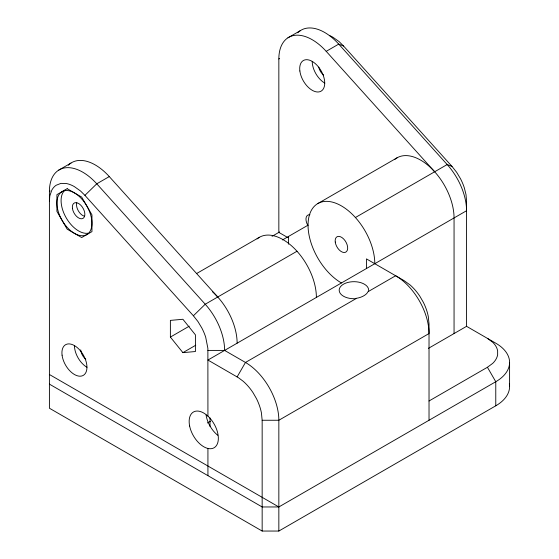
<?xml version="1.0" encoding="UTF-8"?>
<svg xmlns="http://www.w3.org/2000/svg" width="559" height="559" viewBox="0 0 559 559"><rect width="100%" height="100%" fill="white"/><g stroke="black" fill="none" stroke-linecap="round" stroke-linejoin="round"><path stroke-width="0.84" d="M509.591 362.456L509.591 386.542M49.409 201.086L49.821 195.929L51.777 190.2A36.545 21.095 60 0 1 56.159 185.253L60.938 183.38L66.584 183.569A36.545 21.095 60 0 1 74.291 186.566L80.503 190.975L84.926 195.35L193.386 315.772L197.977 321.579L201.848 328.035A36.412 21.018 60 0 1 205.677 337.147L207.878 348.32L207.927 416.148M237.128 376.906L245.471 362.456L356.02 298.632A14.751 8.518 0 0 1 339.201 290.603A14.751 8.518 0 0 1 354.63 281.694A14.751 8.518 0 0 1 368.535 291.407L395.653 275.748A47.194 27.251 60 0 1 429.026 333.555L278.843 420.256L262.157 420.256L261.409 412.808A35.874 20.711 60 0 0 256.476 398.637L253.01 392.635A35.874 20.711 60 0 0 243.207 381.28L238.358 377.646L207.927 360.045L466.569 210.722A47.194 27.251 60 0 0 447.179 164.542L338.719 44.112A47.194 27.251 60 0 0 297.737 32.785M84.926 195.35L96.763 183.806L109.278 176.581L217.744 297.004M193.386 315.772L205.23 304.229L297.004 251.243M429.026 400.992L487.427 367.27L492.759 363.329A35.874 20.711 0 0 0 497.629 354.825L497.629 350.821A35.874 20.711 0 0 0 492.759 342.318L487.427 338.37M58.478 170.278L70.993 163.053M287.92 37.809L300.435 30.584M509.34 383.726A47.194 27.251 0 0 1 495.77 405.806L278.843 531.05L262.157 531.05L49.409 408.217L49.409 191.451L50.191 191.003M287.857 237.603L278.843 232.397L278.843 58.988L279.626 58.534M278.843 58.988A47.194 27.251 60 0 1 326.204 51.337L338.719 44.112L343.568 46.027L452.028 166.449L456.619 172.249L460.49 178.712A36.412 21.018 60 0 1 464.312 187.824L466.017 194.637L466.569 201.086L466.569 326.33L495.77 343.191A47.194 27.251 0 0 1 495.77 381.727L495.77 405.806M196.607 273.547L259.418 237.282M317.819 203.567L397.086 157.806M272.065 236.31L279.626 231.95M282.456 239.944L308.044 225.172A47.194 27.251 60 0 1 341.423 205.901A47.194 27.251 60 0 1 374.796 263.708M355.405 217.528L447.179 164.542L452.028 166.449M170.383 337.077L170.383 320.391L182.898 319.273L195.412 334.841L195.412 351.527L182.898 352.645L170.383 337.077L189.263 326.176M182.898 352.645L195.734 345.238M207.396 422.974L210.415 421.234M428.404 348.362L466.569 326.33M49.409 384.131L262.157 506.964L278.843 506.964L495.77 381.727L487.427 367.27M207.927 350.409L224.613 350.409L245.471 362.456A47.194 27.251 60 0 1 278.843 420.256L278.843 531.05M49.409 374.502L278.843 506.964M343.568 46.027L339.145 41.645L332.933 37.236A36.545 21.095 60 0 0 329.81 35.692M326.204 51.337L434.664 171.767M454.055 333.555L454.055 217.947A47.194 27.251 60 0 0 431.841 168.804A47.194 27.251 60 0 0 394.773 159.434M429.026 420.263L429.026 323.92L428.278 316.464A35.874 20.711 60 0 0 423.345 302.3L419.879 296.298A35.874 20.711 60 0 0 410.075 284.943L403.996 280.569L366.452 258.894L366.452 268.236M288.479 236.471L288.479 244.178M262.157 420.256L262.157 531.05M210.016 417.894L210.016 426.44M207.927 448.458L207.927 475.653M341.423 282.973A47.194 27.251 60 0 1 308.044 225.172M368.192 291.379A14.73 8.35 -5.4 0 1 355.964 298.387M68.296 165.254A47.194 27.251 60 0 1 109.278 176.581M212.462 291.742A47.194 27.251 60 0 1 237.128 343.184M257.105 238.91A47.194 27.251 60 0 1 294.181 248.287A47.194 27.251 60 0 1 316.387 297.423M224.613 350.409A47.194 27.251 60 0 0 205.23 304.229L96.763 183.806A47.194 27.251 60 0 0 49.409 191.451M86.952 367.27A17.699 10.216 60 0 1 74.438 345.595M324.737 83.074A17.699 10.216 60 0 1 312.215 61.392M323.598 75.067A8.846 5.108 60 0 1 318.721 67.136M84.5 216.249A8.846 5.108 60 0 1 78.351 210.869A8.846 5.108 60 0 1 76.765 202.847M307.792 225.319A8.846 5.108 60 0 1 309.917 214.719M85.813 359.269A8.846 5.108 60 0 1 80.72 349.871M217.786 435.3A20.648 11.921 60 0 1 206.082 415.037M88.196 233.187A24.778 14.303 60 0 1 65.599 216.759A24.778 14.303 60 0 1 65.005 190.116M67.178 188.704L56.913 194.63L56.913 211.393L67.178 229.169L81.691 237.547L91.956 231.622L91.956 214.866L81.691 197.089L67.178 188.704M189.634 426.014A20.648 11.921 60 0 0 214.02 447.808A20.648 11.921 60 0 0 207.613 415.861A20.648 11.921 60 0 0 189.634 426.014M57.297 207.452A24.778 14.303 60 0 0 86.17 234.927A24.778 14.303 60 0 0 79.839 197.006A24.778 14.303 60 0 0 57.297 207.452M62.077 355.189A17.699 10.216 60 0 0 82.327 375.823A17.699 10.216 60 0 0 78.903 349.13A17.699 10.216 60 0 0 62.077 355.189M299.862 70.986A17.699 10.216 60 0 0 320.104 91.62A17.699 10.216 60 0 0 316.687 64.928A17.699 10.216 60 0 0 299.862 70.986M72.425 208.29A8.846 5.108 60 0 0 82.55 218.604A8.846 5.108 60 0 0 80.845 205.265A8.846 5.108 60 0 0 72.425 208.29M335.239 242.012A8.846 5.108 60 0 0 345.364 252.326A8.846 5.108 60 0 0 343.652 238.979A8.846 5.108 60 0 0 335.239 242.012"/></g></svg>
